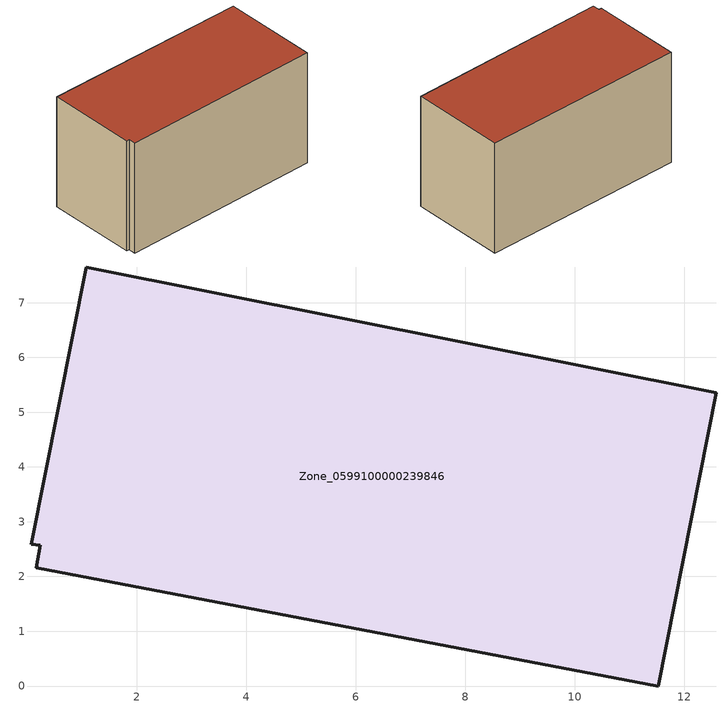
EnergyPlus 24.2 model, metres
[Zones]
Zone_0599100000239846
 floor ground (C_G): 12.58,5.36 11.52,0 0.17,2.16 0.24,2.57 0.08,2.59 1.08,7.65 z0
 wall outside (C_F): 12.58,5.36 1.08,7.65 0.08,2.59 0.24,2.57 0.17,2.16 11.52,0 12.58,5.36 z0:6.61
 roof outside (C_R): 11.52,0 12.58,5.36 1.08,7.65 0.08,2.59 0.24,2.57 0.17,2.16 z6.61
[BUILDING]
Pand.0599100000239846: North Axis=0; Terrain=City; Loads Convergence Tolerance Value=0.04; Temperature Convergence Tolerance Value=0.4; Solar Distribution=FullExterior; Maximum Number of Warmup Days=25; Minimum Number of Warmup Days=1
[Site:Location]
Rotterdam.The.Hague.AP_ZH_NLD Design_Conditions: Latitude=51.96; Longitude=4.45; Time Zone=1; Elevation=-4.5
[SITE:GROUNDTEMPERATURE:BUILDINGSURFACE]
18, 18, 18, 18, 18, 18, 18, 18, 18, 18, 18, 18
[MATERIAL] Thermal Absorptance=0.9; Solar Absorptance=0.7; Visible Absorptance=0.7
Name | Roughness | Thickness | Conductivity | Density | Specific Heat
G.TC.1946 | MediumSmooth | 0.15 | 1 | 540 | 1210
F.TC.1946 | Rough | 0.3 | 0.857143 | 1920 | 840
R.TC.1946 | MediumRough | 0.2 | 0.909091 | 1500 | 1000
[CONSTRUCTION]
C_G: G.TC.1946
C_F: F.TC.1946
C_R: R.TC.1946
[ZONE]
Zone_0599100000239846: Type=1; Multiplier=1; Ceiling Height=Autocalculate; Volume=Autocalculate; Floor Area=autocalculate; Part of Total Floor Area=Yes
[ZONEINFILTRATION:DESIGNFLOWRATE]
Infil_Zone_0599100000239846: Zone or ZoneList or Space or SpaceList=Zone_0599100000239846; Schedule=AlwaysOn; Design Flow Rate Calculation Method=Flow/Area; Flow Rate per Floor Area=0.003; Constant Term Coefficient=1; Temperature Term Coefficient=0; Velocity Term Coefficient=0; Velocity Squared Term Coefficient=0
[HVACTEMPLATE:ZONE:IDEALLOADSAIRSYSTEM]
Zone_0599100000239846: Maximum Heating Supply Air Temperature=50; Minimum Cooling Supply Air Temperature=13; Maximum Heating Supply Air Humidity Ratio=0.0156; Minimum Cooling Supply Air Humidity Ratio=0.0077; Heating Limit=NoLimit; Cooling Limit=NoLimit; Dehumidification Control Type=ConstantSensibleHeatRatio; Cooling Sensible Heat Ratio=0.7; Dehumidification Setpoint=60; Humidification Control Type=None; Humidification Setpoint=30; Outdoor Air Method=None; Outdoor Air Flow Rate per Person=0.00944; Outdoor Air Flow Rate per Zone Floor Area=0; Outdoor Air Flow Rate per Zone=0; Demand Controlled Ventilation Type=None; Outdoor Air Economizer Type=NoEconomizer; Heat Recovery Type=None; Sensible Heat Recovery Effectiveness=0.7; Latent Heat Recovery Effectiveness=0.65
[ZONECONTROL:THERMOSTAT]
ThermostatControl_Zone_0599100000239846: Zone or ZoneList=Zone_0599100000239846; Control Type Schedule=DualSetpointControlType; Control 1=Thermostat_Zone_0599100000239846; Temperature Difference Between Cutout And Setpoint=0
[THERMOSTATSETPOINT:DUALSETPOINT]
Thermostat_Zone_0599100000239846: Heating Setpoint Temperature Schedule=HeatingSetpoint_Zone_0599100000239846; Cooling Setpoint Temperature Schedule=CoolingSetpoint_Zone_0599100000239846
[SCHEDULE:COMPACT]
HeatingSetpoint_Zone_0599100000239846: Through: 12/31, For: AllDays, Until: 24:00, 21
CoolingSetpoint_Zone_0599100000239846: Through: 12/31, For: AllDays, Until: 24:00, 24
DualSetpointControlType: Through: 12/31, For: AllDays, Until: 24:00, 4
AlwaysOn: Through: 12/31, For: AllDays, Until: 24:00, 1
